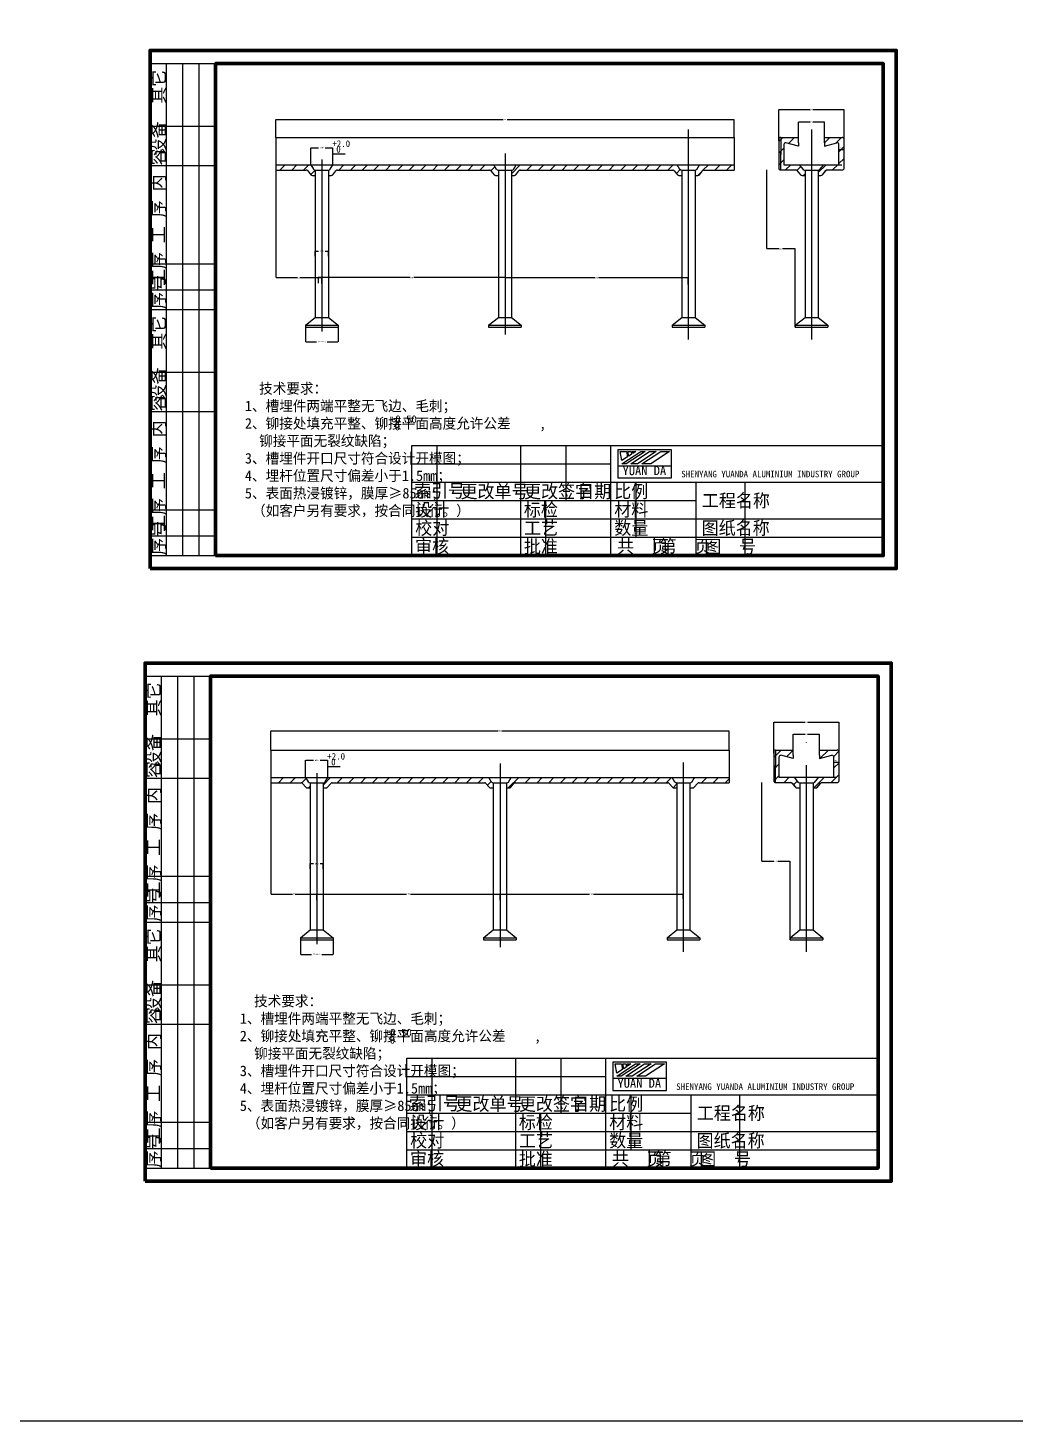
# Model space of a CAD drawing. Header units: metres. Extents: x -14279 to -11218, y -2048 to -323.
# Drawn here: x -13524 to -12770, y -2048 to -983 of the extents above; entities that cross this region are included whole.
import ezdxf

# ---------------------------------------------------------------- set-up
doc = ezdxf.new("R2010")
doc.units = ezdxf.units.M
doc.dimstyles.get("Standard").update_dxf_attribs({"dimtxt": 2.5, "dimasz": 2.5, "dimexe": 1.25, "dimexo": 0.625, "dimtad": 1, "dimcen": 2.5, "dimazin": 3, "dimtfac": 1, "dimtmove": 0, "dimatfit": 3})

# ---------------------------------------------------------------- blocks, each defined once
blk = doc.blocks.new('A4H0GN')
at = {"color": 6, "linetype": 'Continuous'}
for p, q in [((0, 193), (25, 193)), ((0, 193), (0, 99)), ((6.25, 99), (6.25, 193)), ((12.5, 99), (12.5, 193)), ((18.75, 99), (18.75, 193)), ((25, 99), (25, 193)), ((0, 169), (25, 169)), ((0, 154), (25, 154)), ((0, 116.5), (25, 116.5)), ((0, 106.5), (25, 106.5)), ((0, 99), (25, 99)), ((0, 99), (0, 5)), ((6.25, 5), (6.25, 99)), ((12.5, 5), (12.5, 99)), ((18.75, 5), (18.75, 99)), ((25, 5), (25, 99)), ((0, 75), (25, 75)), ((0, 60), (25, 60)), ((109.5, 47), (109.5, 5)), ((141.5, 47), (141.5, 5)), ((158.75, 47), (158.75, 26)), ((176, 5), (176, 47)), ((100, 40), (176, 40)), ((178.68, 39.31), (199.1, 39.31)), ((100, 33), (280, 33)), ((185.5, 33), (185.5, 12)), ((208.46, 33), (208.46, 5)), ((227.1, 33), (227.1, 5)), ((0, 22.5), (25, 22.5)), ((100, 26), (208.46, 26)), ((151, 26), (151, 5)), ((100, 19), (280, 19)), ((0, 12.5), (25, 12.5)), ((100, 12), (280, 12)), ((192.53, 12), (192.53, 5)), ((0, 5), (25, 5))]:
    blk.add_line(p, q, dxfattribs=at)
at = {"color": 6, "linetype": 'Continuous', "lineweight": 100}
blk.add_lwpolyline([(0, 0), (285, 0), (285, 198), (0, 198)], close=True, dxfattribs=at)
at = {"color": 3, "linetype": 'Continuous', "lineweight": 100}
blk.add_lwpolyline([(25, 5), (280, 5), (280, 193), (25, 193)], close=True, dxfattribs=at)
at = {"color": 3, "linetype": 'Continuous'}
blk.add_lwpolyline([(280, 5), (100, 5), (100, 47), (280, 47)], close=True, dxfattribs=at)
at = {"color": 6, "linetype": 'Continuous'}
for points in [[(199.1, 45.44), (178.68, 45.44), (178.68, 34.65), (199.1, 34.65)], [(181.99, 44.78), (182.36, 42.68), (180.2, 41.27), (179.57, 44.78)], [(187.37, 44.78), (189.07, 44.78), (181.87, 40.08), (180.17, 40.08)], [(182.81, 42.97), (182.47, 44.78), (183.68, 44.78), (183.88, 43.67)], [(190.77, 44.78), (193.31, 44.78), (186.11, 40.08), (183.57, 40.08)], [(185.57, 44.78), (184.31, 43.96), (184.16, 44.78)], [(195.01, 44.78), (198.4, 44.78), (191.2, 40.08), (187.81, 40.08)]]:
    blk.add_lwpolyline(points, close=True, dxfattribs=at)
at = {"color": 7, "linetype": 'Continuous'}
for s, p in [('其它', (5.62, 177.64)), ('设备', (5.62, 157.9)), ('工 序 内 容', (5.62, 124.34)), ('工序', (5.64, 108.01)), ('序号', (5.64, 99.24)), ('其它', (5.62, 83.64)), ('设备', (5.62, 63.9)), ('工 序 内 容', (5.62, 30.34)), ('工序', (5.64, 14.01)), ('序号', (5.64, 5.24))]:
    blk.add_text(s, height=5, rotation=90, dxfattribs=at).set_placement(p)
at = {"color": 3, "linetype": 'Continuous'}
blk.add_text('YUAN DA', height=3.5, dxfattribs=at).set_placement((180.44, 35.71))
at = {"color": 6, "linetype": 'Continuous'}
for s, height, p in [('SHENYANG YUANDA ALUMINIUM INDUSTRY GROUP', 2.5, (202.87, 34.88)), ('索引号', 5, (100.8, 27.21)), ('更改单号', 5, (118.54, 27)), ('更改签字', 5, (142.8, 26.98)), ('日期', 5, (163.12, 27)), ('比例', 5, (177.25, 27)), ('工程名称', 5, (210.73, 23.5)), ('设计', 5, (101.28, 19.98)), ('标检', 5, (142.75, 20)), ('材料', 5, (177.26, 19.98)), ('校对', 5, (101.25, 12.98)), ('工艺', 5, (142.81, 12.98)), ('数量', 5, (177.28, 13)), ('图纸名称', 5, (210.64, 13)), ('审核', 5, (101.18, 5.98)), ('批准', 5, (142.75, 5.96)), ('共  页', 5, (178.34, 6.02)), ('第  页', 5, (194.56, 6)), ('图  号', 5, (211.65, 5.94))]:
    blk.add_text(s, height=height, dxfattribs=at).set_placement(p)
blk = doc.blocks.new('_CLOSEDFILLED')
at = {"color": 0, "linetype": 'BYBLOCK'}
blk.add_solid([(-1, 0.2), (0, 0), (-1, -0.2)], dxfattribs=at)
blk = doc.blocks.new('*D39')
for p, q in [((-12949.23, -1066.71), (-12949.23, -1079.14)), ((-12949.48, -1079.14), (-12949.73, -1079.14)), ((-12949.23, -1091.57), (-12949.23, -1079.14)), ((-12949.23, -1079.14), (-12949.23, -1079.14)), ((-12948.98, -1079.14), (-12948.73, -1079.14))]:
    blk.add_line(p, q)
at = {"layer": 'Defpoints'}
for p in [(-12949.23, -1066.71), (-12949.23, -1079.14), (-12949.23, -1091.57)]:
    blk.add_point(p, dxfattribs=at)
at = {"xscale": 0.25, "yscale": 0.25}
blk.add_blockref('_CLOSEDFILLED', (-12949.23, -1079.14), dxfattribs=at)
at = {"xscale": 0.25, "yscale": 0.25, "rotation": 180}
blk.add_blockref('_CLOSEDFILLED', (-12949.23, -1079.14), dxfattribs=at)
at = {"insert": (-12949.23, -1078.015), "char_height": 1, "attachment_point": 5}
blk.add_mtext('25', dxfattribs=at)
blk = doc.blocks.new('*D40')
for p, q in [((-12953.1, -1534.86), (-12953.1, -1547.28)), ((-12953.35, -1547.28), (-12953.6, -1547.28)), ((-12953.1, -1559.71), (-12953.1, -1547.28)), ((-12953.1, -1547.28), (-12953.1, -1547.28)), ((-12952.85, -1547.28), (-12952.6, -1547.28))]:
    blk.add_line(p, q)
at = {"layer": 'Defpoints'}
for p in [(-12953.1, -1534.86), (-12953.1, -1547.28), (-12953.1, -1559.71)]:
    blk.add_point(p, dxfattribs=at)
at = {"xscale": 0.25, "yscale": 0.25}
blk.add_blockref('_CLOSEDFILLED', (-12953.1, -1547.28), dxfattribs=at)
at = {"xscale": 0.25, "yscale": 0.25, "rotation": 180}
blk.add_blockref('_CLOSEDFILLED', (-12953.1, -1547.28), dxfattribs=at)
at = {"insert": (-12953.1, -1546.155), "char_height": 1, "attachment_point": 5}
blk.add_mtext('25', dxfattribs=at)
blk = doc.blocks.new('*D41')
for p, q in [((-13334.81, -1066.71), (-13334.81, -1052.99)), ((-13334.56, -1052.99), (-13161.31, -1052.99)), ((-13158.31, -1052.99), (-12985.06, -1052.99)), ((-12984.81, -1066.71), (-12984.81, -1052.99))]:
    blk.add_line(p, q)
at = {"layer": 'Defpoints'}
for p in [(-13334.81, -1052.99), (-13334.81, -1066.71), (-12984.81, -1066.71)]:
    blk.add_point(p, dxfattribs=at)
at = {"xscale": 0.25, "yscale": 0.25, "rotation": 180}
blk.add_blockref('_CLOSEDFILLED', (-13334.81, -1052.99), dxfattribs=at)
at = {"xscale": 0.25, "yscale": 0.25}
blk.add_blockref('_CLOSEDFILLED', (-12984.81, -1052.99), dxfattribs=at)
at = {"insert": (-13159.81, -1052.99), "char_height": 1, "attachment_point": 5}
blk.add_mtext('350', dxfattribs=at)
blk = doc.blocks.new('*D42')
for p, q in [((-13338.68, -1534.86), (-13338.68, -1520.09)), ((-13338.43, -1520.09), (-13165.18, -1520.09)), ((-13162.18, -1520.09), (-12988.93, -1520.09)), ((-12988.68, -1534.86), (-12988.68, -1520.09))]:
    blk.add_line(p, q)
at = {"layer": 'Defpoints'}
for p in [(-13338.68, -1520.09), (-13338.68, -1534.86), (-12988.68, -1534.86)]:
    blk.add_point(p, dxfattribs=at)
at = {"xscale": 0.25, "yscale": 0.25, "rotation": 180}
blk.add_blockref('_CLOSEDFILLED', (-13338.68, -1520.09), dxfattribs=at)
at = {"xscale": 0.25, "yscale": 0.25}
blk.add_blockref('_CLOSEDFILLED', (-12988.68, -1520.09), dxfattribs=at)
at = {"insert": (-13163.68, -1520.09), "char_height": 1, "attachment_point": 5}
blk.add_mtext('400', dxfattribs=at)
blk = doc.blocks.new('*D45')
for p, q in [((-13334.81, -1091.71), (-13334.81, -1173.8)), ((-13334.56, -1173.8), (-13318.31, -1173.8)), ((-13316.31, -1173.8), (-13300.06, -1173.8)), ((-13299.81, -1178.43), (-13299.81, -1173.8))]:
    blk.add_line(p, q)
at = {"layer": 'Defpoints'}
for p in [(-13334.81, -1091.71), (-13334.81, -1173.8), (-13299.81, -1178.43)]:
    blk.add_point(p, dxfattribs=at)
at = {"xscale": 0.25, "yscale": 0.25, "rotation": 180}
blk.add_blockref('_CLOSEDFILLED', (-13334.81, -1173.8), dxfattribs=at)
at = {"xscale": 0.25, "yscale": 0.25}
blk.add_blockref('_CLOSEDFILLED', (-13299.81, -1173.8), dxfattribs=at)
at = {"insert": (-13317.31, -1173.8), "char_height": 1, "attachment_point": 5}
blk.add_mtext('35', dxfattribs=at)
blk = doc.blocks.new('*D46')
for p, q in [((-13338.68, -1559.86), (-13338.68, -1644.9)), ((-13338.43, -1644.9), (-13322.18, -1644.9)), ((-13320.18, -1644.9), (-13303.93, -1644.9)), ((-13303.68, -1649.53), (-13303.68, -1644.9))]:
    blk.add_line(p, q)
at = {"layer": 'Defpoints'}
for p in [(-13338.68, -1559.86), (-13338.68, -1644.9), (-13303.68, -1649.53)]:
    blk.add_point(p, dxfattribs=at)
at = {"xscale": 0.25, "yscale": 0.25, "rotation": 180}
blk.add_blockref('_CLOSEDFILLED', (-13338.68, -1644.9), dxfattribs=at)
at = {"xscale": 0.25, "yscale": 0.25}
blk.add_blockref('_CLOSEDFILLED', (-13303.68, -1644.9), dxfattribs=at)
at = {"insert": (-13321.18, -1644.9), "char_height": 1, "attachment_point": 5}
blk.add_mtext('35', dxfattribs=at)
blk = doc.blocks.new('*D48')
for p, q in [((-13232.405, -1173.8), (-13302.56, -1173.8)), ((-13302.31, -1178.01), (-13302.31, -1173.8)), ((-13159.25, -1173.8), (-13229.405, -1173.8)), ((-13159.5, -1179.08), (-13159.5, -1173.8))]:
    blk.add_line(p, q)
at = {"layer": 'Defpoints'}
for p in [(-13302.31, -1178.01), (-13159.5, -1173.8), (-13159.5, -1179.08)]:
    blk.add_point(p, dxfattribs=at)
at = {"xscale": 0.25, "yscale": 0.25}
blk.add_blockref('_CLOSEDFILLED', (-13302.31, -1173.8), dxfattribs=at)
at = {"xscale": 0.25, "yscale": 0.25, "rotation": 180}
blk.add_blockref('_CLOSEDFILLED', (-13159.5, -1173.8), dxfattribs=at)
at = {"insert": (-13230.905, -1173.8), "char_height": 1, "attachment_point": 5}
blk.add_mtext('140', dxfattribs=at)
blk = doc.blocks.new('*D49')
for p, q in [((-13159.5, -1178.46), (-13159.5, -1173.83)), ((-13159.25, -1173.83), (-13091.155, -1173.83)), ((-13088.155, -1173.83), (-13020.06, -1173.83)), ((-13019.81, -1179.08), (-13019.81, -1173.83))]:
    blk.add_line(p, q)
at = {"layer": 'Defpoints'}
for p in [(-13159.5, -1173.83), (-13159.5, -1178.46), (-13019.81, -1179.08)]:
    blk.add_point(p, dxfattribs=at)
at = {"xscale": 0.25, "yscale": 0.25, "rotation": 180}
blk.add_blockref('_CLOSEDFILLED', (-13159.5, -1173.83), dxfattribs=at)
at = {"xscale": 0.25, "yscale": 0.25}
blk.add_blockref('_CLOSEDFILLED', (-13019.81, -1173.83), dxfattribs=at)
at = {"insert": (-13089.655, -1173.83), "char_height": 1, "attachment_point": 5}
blk.add_mtext('140', dxfattribs=at)
blk = doc.blocks.new('*D50')
for p, q in [((-13303.68, -1649.53), (-13303.68, -1644.9)), ((-13303.43, -1644.9), (-13235.18, -1644.9)), ((-13232.18, -1644.9), (-13163.93, -1644.9)), ((-13163.68, -1648.65), (-13163.68, -1644.9))]:
    blk.add_line(p, q)
at = {"layer": 'Defpoints'}
for p in [(-13303.68, -1644.9), (-13303.68, -1649.53), (-13163.68, -1648.65)]:
    blk.add_point(p, dxfattribs=at)
at = {"xscale": 0.25, "yscale": 0.25, "rotation": 180}
blk.add_blockref('_CLOSEDFILLED', (-13303.68, -1644.9), dxfattribs=at)
at = {"xscale": 0.25, "yscale": 0.25}
blk.add_blockref('_CLOSEDFILLED', (-13163.68, -1644.9), dxfattribs=at)
at = {"insert": (-13233.68, -1644.9), "char_height": 1, "attachment_point": 5}
blk.add_mtext('165', dxfattribs=at)
blk = doc.blocks.new('*D51')
for p, q in [((-13163.68, -1649.53), (-13163.68, -1644.9)), ((-13163.43, -1644.9), (-13095.18, -1644.9)), ((-13092.18, -1644.9), (-13023.93, -1644.9)), ((-13023.68, -1648.65), (-13023.68, -1644.9))]:
    blk.add_line(p, q)
at = {"layer": 'Defpoints'}
for p in [(-13163.68, -1644.9), (-13163.68, -1649.53), (-13023.68, -1648.65)]:
    blk.add_point(p, dxfattribs=at)
at = {"xscale": 0.25, "yscale": 0.25, "rotation": 180}
blk.add_blockref('_CLOSEDFILLED', (-13163.68, -1644.9), dxfattribs=at)
at = {"xscale": 0.25, "yscale": 0.25}
blk.add_blockref('_CLOSEDFILLED', (-13023.68, -1644.9), dxfattribs=at)
at = {"insert": (-13093.68, -1644.9), "char_height": 1, "attachment_point": 5}
blk.add_mtext('165', dxfattribs=at)
blk = doc.blocks.new('*D57')
for p, q in [((-12960.11, -1091.57), (-12960.11, -1151.64)), ((-12959.86, -1151.64), (-12950.63, -1151.64)), ((-12947.63, -1151.64), (-12938.4, -1151.64)), ((-12938.15, -1211.71), (-12938.15, -1151.64))]:
    blk.add_line(p, q)
at = {"layer": 'Defpoints'}
for p in [(-12960.11, -1091.57), (-12960.11, -1151.64), (-12938.15, -1211.71)]:
    blk.add_point(p, dxfattribs=at)
at = {"xscale": 0.25, "yscale": 0.25, "rotation": 180}
blk.add_blockref('_CLOSEDFILLED', (-12960.11, -1151.64), dxfattribs=at)
at = {"xscale": 0.25, "yscale": 0.25}
blk.add_blockref('_CLOSEDFILLED', (-12938.15, -1151.64), dxfattribs=at)
at = {"insert": (-12949.13, -1151.64), "char_height": 1, "attachment_point": 5}
blk.add_mtext('120', dxfattribs=at)
blk = doc.blocks.new('*D58')
for p, q in [((-13312.31, -1211.71), (-13312.31, -1222.86)), ((-13287.31, -1211.71), (-13287.31, -1222.86)), ((-13312.06, -1222.86), (-13303.81, -1222.86)), ((-13295.81, -1222.86), (-13287.56, -1222.86))]:
    blk.add_line(p, q)
at = {"layer": 'Defpoints'}
for p in [(-13312.31, -1211.71), (-13287.31, -1211.71), (-13312.31, -1222.86)]:
    blk.add_point(p, dxfattribs=at)
at = {"xscale": 0.25, "yscale": 0.25, "rotation": 180}
blk.add_blockref('_CLOSEDFILLED', (-13312.31, -1222.86), dxfattribs=at)
at = {"xscale": 0.25, "yscale": 0.25}
blk.add_blockref('_CLOSEDFILLED', (-13287.31, -1222.86), dxfattribs=at)
at = {"insert": (-13299.81, -1222.86), "char_height": 1, "attachment_point": 5}
blk.add_mtext('25%%P0.5', dxfattribs=at)
blk = doc.blocks.new('*D59')
for p, q in [((-12904.73, -1080.67), (-12904.73, -1076.04)), ((-12904.48, -1076.04), (-12900.98, -1076.04)), ((-12900.73, -1080.67), (-12900.73, -1076.04))]:
    blk.add_line(p, q)
at = {"layer": 'Defpoints'}
for p in [(-12904.73, -1076.04), (-12904.73, -1080.67), (-12900.73, -1080.67)]:
    blk.add_point(p, dxfattribs=at)
at = {"xscale": 0.25, "yscale": 0.25, "rotation": 180}
blk.add_blockref('_CLOSEDFILLED', (-12904.73, -1076.04), dxfattribs=at)
at = {"xscale": 0.25, "yscale": 0.25}
blk.add_blockref('_CLOSEDFILLED', (-12900.73, -1076.04), dxfattribs=at)
at = {"insert": (-12902.73, -1074.915), "char_height": 1, "attachment_point": 5}
blk.add_mtext('4%%P0.5', dxfattribs=at)
blk = doc.blocks.new('*D60')
for p, q in [((-12935.73, -1066.71), (-12935.73, -1054.73)), ((-12935.48, -1054.73), (-12926.73, -1054.73)), ((-12924.73, -1054.73), (-12915.98, -1054.73)), ((-12915.73, -1066.71), (-12915.73, -1054.73))]:
    blk.add_line(p, q)
at = {"layer": 'Defpoints'}
for p in [(-12935.73, -1054.73), (-12935.73, -1066.71), (-12915.73, -1066.71)]:
    blk.add_point(p, dxfattribs=at)
at = {"xscale": 0.25, "yscale": 0.25, "rotation": 180}
blk.add_blockref('_CLOSEDFILLED', (-12935.73, -1054.73), dxfattribs=at)
at = {"xscale": 0.25, "yscale": 0.25}
blk.add_blockref('_CLOSEDFILLED', (-12915.73, -1054.73), dxfattribs=at)
at = {"insert": (-12925.73, -1054.73), "char_height": 1, "attachment_point": 5}
blk.add_mtext('20', dxfattribs=at)
blk = doc.blocks.new('*D61')
for p, q in [((-12950.73, -1069.21), (-12950.73, -1045.42)), ((-12950.48, -1045.42), (-12926.73, -1045.42)), ((-12924.73, -1045.42), (-12900.98, -1045.42)), ((-12900.73, -1069.21), (-12900.73, -1045.42))]:
    blk.add_line(p, q)
at = {"layer": 'Defpoints'}
for p in [(-12950.73, -1045.42), (-12950.73, -1069.21), (-12900.73, -1069.21)]:
    blk.add_point(p, dxfattribs=at)
at = {"xscale": 0.25, "yscale": 0.25, "rotation": 180}
blk.add_blockref('_CLOSEDFILLED', (-12950.73, -1045.42), dxfattribs=at)
at = {"xscale": 0.25, "yscale": 0.25}
blk.add_blockref('_CLOSEDFILLED', (-12900.73, -1045.42), dxfattribs=at)
at = {"insert": (-12925.73, -1045.42), "char_height": 1, "attachment_point": 5}
blk.add_mtext('50', dxfattribs=at)
blk = doc.blocks.new('*D62')
for p, q in [((-12963.98, -1559.71), (-12963.98, -1619.78)), ((-12963.73, -1619.78), (-12954.5, -1619.78)), ((-12951.5, -1619.78), (-12942.27, -1619.78)), ((-12942.02, -1679.86), (-12942.02, -1619.78))]:
    blk.add_line(p, q)
at = {"layer": 'Defpoints'}
for p in [(-12963.98, -1559.71), (-12963.98, -1619.78), (-12942.02, -1679.86)]:
    blk.add_point(p, dxfattribs=at)
at = {"xscale": 0.25, "yscale": 0.25, "rotation": 180}
blk.add_blockref('_CLOSEDFILLED', (-12963.98, -1619.78), dxfattribs=at)
at = {"xscale": 0.25, "yscale": 0.25}
blk.add_blockref('_CLOSEDFILLED', (-12942.02, -1619.78), dxfattribs=at)
at = {"insert": (-12953, -1619.78), "char_height": 1, "attachment_point": 5}
blk.add_mtext('120', dxfattribs=at)
blk = doc.blocks.new('*D63')
for p, q in [((-13316.18, -1679.86), (-13316.18, -1691.01)), ((-13291.18, -1679.86), (-13291.18, -1691.01)), ((-13315.93, -1691.01), (-13307.68, -1691.01)), ((-13299.68, -1691.01), (-13291.43, -1691.01))]:
    blk.add_line(p, q)
at = {"layer": 'Defpoints'}
for p in [(-13316.18, -1679.86), (-13291.18, -1679.86), (-13316.18, -1691.01)]:
    blk.add_point(p, dxfattribs=at)
at = {"xscale": 0.25, "yscale": 0.25, "rotation": 180}
blk.add_blockref('_CLOSEDFILLED', (-13316.18, -1691.01), dxfattribs=at)
at = {"xscale": 0.25, "yscale": 0.25}
blk.add_blockref('_CLOSEDFILLED', (-13291.18, -1691.01), dxfattribs=at)
at = {"insert": (-13303.68, -1691.01), "char_height": 1, "attachment_point": 5}
blk.add_mtext('25%%P0.5', dxfattribs=at)
blk = doc.blocks.new('*D64')
for p, q in [((-12908.6, -1548.81), (-12908.6, -1544.19)), ((-12908.35, -1544.19), (-12904.85, -1544.19)), ((-12904.6, -1548.81), (-12904.6, -1544.19))]:
    blk.add_line(p, q)
at = {"layer": 'Defpoints'}
for p in [(-12908.6, -1544.19), (-12908.6, -1548.81), (-12904.6, -1548.81)]:
    blk.add_point(p, dxfattribs=at)
at = {"xscale": 0.25, "yscale": 0.25, "rotation": 180}
blk.add_blockref('_CLOSEDFILLED', (-12908.6, -1544.19), dxfattribs=at)
at = {"xscale": 0.25, "yscale": 0.25}
blk.add_blockref('_CLOSEDFILLED', (-12904.6, -1544.19), dxfattribs=at)
at = {"insert": (-12906.6, -1543.065), "char_height": 1, "attachment_point": 5}
blk.add_mtext('4%%P0.5', dxfattribs=at)
blk = doc.blocks.new('*D65')
for p, q in [((-12939.6, -1534.86), (-12939.6, -1522.87)), ((-12939.35, -1522.87), (-12930.6, -1522.87)), ((-12928.6, -1522.87), (-12919.85, -1522.87)), ((-12919.6, -1534.86), (-12919.6, -1522.87))]:
    blk.add_line(p, q)
at = {"layer": 'Defpoints'}
for p in [(-12939.6, -1522.87), (-12939.6, -1534.86), (-12919.6, -1534.86)]:
    blk.add_point(p, dxfattribs=at)
at = {"xscale": 0.25, "yscale": 0.25, "rotation": 180}
blk.add_blockref('_CLOSEDFILLED', (-12939.6, -1522.87), dxfattribs=at)
at = {"xscale": 0.25, "yscale": 0.25}
blk.add_blockref('_CLOSEDFILLED', (-12919.6, -1522.87), dxfattribs=at)
at = {"insert": (-12929.6, -1522.87), "char_height": 1, "attachment_point": 5}
blk.add_mtext('20', dxfattribs=at)
blk = doc.blocks.new('*D66')
for p, q in [((-12954.6, -1537.35), (-12954.6, -1513.57)), ((-12954.35, -1513.57), (-12930.6, -1513.57)), ((-12928.6, -1513.57), (-12904.85, -1513.57)), ((-12904.6, -1537.35), (-12904.6, -1513.57))]:
    blk.add_line(p, q)
at = {"layer": 'Defpoints'}
for p in [(-12954.6, -1513.57), (-12954.6, -1537.35), (-12904.6, -1537.35)]:
    blk.add_point(p, dxfattribs=at)
at = {"xscale": 0.25, "yscale": 0.25, "rotation": 180}
blk.add_blockref('_CLOSEDFILLED', (-12954.6, -1513.57), dxfattribs=at)
at = {"xscale": 0.25, "yscale": 0.25}
blk.add_blockref('_CLOSEDFILLED', (-12904.6, -1513.57), dxfattribs=at)
at = {"insert": (-12929.6, -1513.57), "char_height": 1, "attachment_point": 5}
blk.add_mtext('50', dxfattribs=at)
blk = doc.blocks.new('*D69')
for p, q in [((-13304.81, -1157.56), (-13304.81, -1153.5)), ((-13304.56, -1153.5), (-13302.31, -1153.5)), ((-13297.31, -1153.5), (-13295.06, -1153.5)), ((-13294.81, -1157.56), (-13294.81, -1153.5))]:
    blk.add_line(p, q)
at = {"layer": 'Defpoints'}
for p in [(-13304.81, -1153.5), (-13304.81, -1157.56), (-13294.81, -1157.56)]:
    blk.add_point(p, dxfattribs=at)
at = {"xscale": 0.25, "yscale": 0.25, "rotation": 180}
blk.add_blockref('_CLOSEDFILLED', (-13304.81, -1153.5), dxfattribs=at)
at = {"xscale": 0.25, "yscale": 0.25}
blk.add_blockref('_CLOSEDFILLED', (-13294.81, -1153.5), dxfattribs=at)
at = {"insert": (-13299.81, -1153.5), "char_height": 1, "attachment_point": 5}
blk.add_mtext('%%c12', dxfattribs=at)
blk = doc.blocks.new('*D70')
for p, q in [((-13308.31, -1087.71), (-13308.31, -1074.58)), ((-13308.06, -1074.58), (-13302.31, -1074.58)), ((-13297.31, -1074.58), (-13291.56, -1074.58)), ((-13291.31, -1087.71), (-13291.31, -1074.58))]:
    blk.add_line(p, q)
at = {"layer": 'Defpoints'}
for p in [(-13308.31, -1074.58), (-13308.31, -1087.71), (-13291.31, -1087.71)]:
    blk.add_point(p, dxfattribs=at)
at = {"xscale": 0.25, "yscale": 0.25, "rotation": 180}
blk.add_blockref('_CLOSEDFILLED', (-13308.31, -1074.58), dxfattribs=at)
at = {"xscale": 0.25, "yscale": 0.25}
blk.add_blockref('_CLOSEDFILLED', (-13291.31, -1074.58), dxfattribs=at)
at = {"insert": (-13299.81, -1074.58), "char_height": 1, "attachment_point": 5}
blk.add_mtext('%%c18', dxfattribs=at)
blk = doc.blocks.new('*D71')
for p, q in [((-13308.68, -1625.71), (-13308.68, -1621.65)), ((-13308.43, -1621.65), (-13306.18, -1621.65)), ((-13301.18, -1621.65), (-13298.93, -1621.65)), ((-13298.68, -1625.71), (-13298.68, -1621.65))]:
    blk.add_line(p, q)
at = {"layer": 'Defpoints'}
for p in [(-13308.68, -1621.65), (-13308.68, -1625.71), (-13298.68, -1625.71)]:
    blk.add_point(p, dxfattribs=at)
at = {"xscale": 0.25, "yscale": 0.25, "rotation": 180}
blk.add_blockref('_CLOSEDFILLED', (-13308.68, -1621.65), dxfattribs=at)
at = {"xscale": 0.25, "yscale": 0.25}
blk.add_blockref('_CLOSEDFILLED', (-13298.68, -1621.65), dxfattribs=at)
at = {"insert": (-13303.68, -1621.65), "char_height": 1, "attachment_point": 5}
blk.add_mtext('%%c12', dxfattribs=at)
blk = doc.blocks.new('*D72')
for p, q in [((-13312.18, -1555.86), (-13312.18, -1542.72)), ((-13311.93, -1542.72), (-13306.18, -1542.72)), ((-13301.18, -1542.72), (-13295.43, -1542.72)), ((-13295.18, -1555.86), (-13295.18, -1542.72))]:
    blk.add_line(p, q)
at = {"layer": 'Defpoints'}
for p in [(-13312.18, -1542.72), (-13312.18, -1555.86), (-13295.18, -1555.86)]:
    blk.add_point(p, dxfattribs=at)
at = {"xscale": 0.25, "yscale": 0.25, "rotation": 180}
blk.add_blockref('_CLOSEDFILLED', (-13312.18, -1542.72), dxfattribs=at)
at = {"xscale": 0.25, "yscale": 0.25}
blk.add_blockref('_CLOSEDFILLED', (-13295.18, -1542.72), dxfattribs=at)
at = {"insert": (-13303.68, -1542.72), "char_height": 1, "attachment_point": 5}
blk.add_mtext('%%c18', dxfattribs=at)

msp = doc.modelspace()

# ---------------------------------------------------------------- hatches: boundary and pattern name
h = msp.add_hatch()
h.set_pattern_fill('ANSI31', scale=2)
h.paths.add_polyline_path([(-12946.73, -1087.57), (-12946.73, -1072.21, -0.41), (-12945.23, -1070.71), (-12935.73, -1073.31), (-12935.73, -1070.71), (-12935.73, -1066.71), (-12949.23, -1066.71, 0.41), (-12950.73, -1068.21), (-12950.73, -1090.07, 0.41), (-12949.23, -1091.57), (-12937.76, -1091.57, -0.22), (-12936.61, -1092.11), (-12934.05, -1095.17, 0.22), (-12932.9, -1095.71), (-12930.83, -1095.71), (-12930.83, -1091.71), (-12931.03, -1091.71, -0.22), (-12932.18, -1091.17), (-12934.23, -1088.71), (-12934.23, -1087.57)])
h.paths.add_polyline_path([(-12902.23, -1091.57, 0.41), (-12900.73, -1090.07), (-12900.73, -1068.21, 0.41), (-12902.23, -1066.71), (-12915.73, -1066.71), (-12915.73, -1070.71), (-12915.73, -1073.31), (-12906.23, -1070.71, -0.41), (-12904.73, -1072.21), (-12904.73, -1087.57), (-12917.23, -1087.57), (-12917.23, -1088.71), (-12919.28, -1091.17, -0.22), (-12920.43, -1091.71), (-12920.63, -1091.71), (-12920.63, -1095.71), (-12919.73, -1095.71), (-12918.56, -1095.71, 0.22), (-12917.41, -1095.17), (-12914.86, -1092.11, -0.22), (-12913.7, -1091.57)])
h = msp.add_hatch()
h.set_pattern_fill('ANSI31', scale=2)
h.paths.add_polyline_path([(-13334.81, -1087.71), (-13334.81, -1091.71), (-13311.72, -1091.71, -0.22), (-13310.56, -1092.25), (-13308.13, -1095.17, 0.22), (-13306.98, -1095.71), (-13304.91, -1095.71), (-13304.91, -1091.71), (-13305.1, -1091.71, -0.22), (-13306.26, -1091.17), (-13308.31, -1088.71), (-13308.31, -1087.71)])
h = msp.add_hatch()
h.set_pattern_fill('ANSI31', scale=2)
h.paths.add_polyline_path([(-13291.31, -1087.71), (-13291.31, -1088.71), (-13293.36, -1091.17, -0.22), (-13294.51, -1091.71), (-13294.71, -1091.71), (-13294.71, -1095.71), (-13293.81, -1095.71), (-13292.64, -1095.71, 0.22), (-13291.48, -1095.17), (-13289.05, -1092.25, -0.22), (-13287.9, -1091.71), (-13171.72, -1091.71, -0.22), (-13170.56, -1092.25), (-13168.13, -1095.17, 0.22), (-13166.98, -1095.71), (-13164.91, -1095.71), (-13164.91, -1091.71), (-13165.1, -1091.71, -0.22), (-13166.26, -1091.17), (-13168.31, -1088.71), (-13168.31, -1087.71)])
h.paths.add_polyline_path([(-13151.31, -1087.71), (-13151.31, -1088.71), (-13153.36, -1091.17, -0.22), (-13154.51, -1091.71), (-13154.71, -1091.71), (-13154.71, -1095.71), (-13153.81, -1095.71), (-13152.64, -1095.71, 0.22), (-13151.48, -1095.17), (-13149.05, -1092.25, -0.22), (-13147.9, -1091.71), (-13031.72, -1091.71, -0.22), (-13030.56, -1092.25), (-13028.13, -1095.17, 0.22), (-13026.98, -1095.71), (-13024.91, -1095.71), (-13024.91, -1091.71), (-13025.1, -1091.71, -0.22), (-13026.26, -1091.17), (-13028.31, -1088.71), (-13028.31, -1087.71)])
h.paths.add_polyline_path([(-13011.31, -1087.71), (-13011.31, -1088.71), (-13013.36, -1091.17, -0.22), (-13014.51, -1091.71), (-13014.71, -1091.71), (-13014.71, -1095.71), (-13013.81, -1095.71), (-13012.64, -1095.71, 0.22), (-13011.48, -1095.17), (-13009.05, -1092.25, -0.22), (-13007.9, -1091.71), (-12984.81, -1091.71), (-12984.81, -1087.71)])
h = msp.add_hatch()
h.set_pattern_fill('ANSI31', scale=2)
h.paths.add_polyline_path([(-12950.6, -1555.71), (-12950.6, -1540.36, -0.41), (-12949.1, -1538.86), (-12939.6, -1541.45), (-12939.6, -1538.86), (-12939.6, -1534.86), (-12953.1, -1534.86, 0.41), (-12954.6, -1536.36), (-12954.6, -1558.21, 0.41), (-12953.1, -1559.71), (-12941.63, -1559.71, -0.22), (-12940.48, -1560.25), (-12937.93, -1563.32, 0.22), (-12936.78, -1563.86), (-12934.7, -1563.86), (-12934.7, -1559.86), (-12934.9, -1559.86, -0.22), (-12936.05, -1559.32), (-12938.1, -1556.86), (-12938.1, -1555.71)])
h.paths.add_polyline_path([(-12906.1, -1559.71, 0.41), (-12904.6, -1558.21), (-12904.6, -1536.36, 0.41), (-12906.1, -1534.86), (-12919.6, -1534.86), (-12919.6, -1538.86), (-12919.6, -1541.45), (-12910.1, -1538.86, -0.41), (-12908.6, -1540.36), (-12908.6, -1555.71), (-12921.1, -1555.71), (-12921.1, -1556.86), (-12923.16, -1559.32, -0.22), (-12924.31, -1559.86), (-12924.5, -1559.86), (-12924.5, -1563.86), (-12923.6, -1563.86), (-12922.43, -1563.86, 0.22), (-12921.28, -1563.32), (-12918.73, -1560.25, -0.22), (-12917.58, -1559.71)])
h = msp.add_hatch()
h.set_pattern_fill('ANSI31', scale=2)
h.paths.add_polyline_path([(-13338.68, -1555.86), (-13338.68, -1559.86), (-13315.59, -1559.86, -0.22), (-13314.44, -1560.4), (-13312, -1563.32, 0.22), (-13310.85, -1563.86), (-13308.78, -1563.86), (-13308.78, -1559.86), (-13308.98, -1559.86, -0.22), (-13310.13, -1559.32), (-13312.18, -1556.86), (-13312.18, -1555.86)])
h = msp.add_hatch()
h.set_pattern_fill('ANSI31', scale=2)
h.paths.add_polyline_path([(-13295.18, -1555.86), (-13295.18, -1556.86), (-13297.23, -1559.32, -0.22), (-13298.38, -1559.86), (-13298.58, -1559.86), (-13298.58, -1563.86), (-13297.68, -1563.86), (-13296.51, -1563.86, 0.22), (-13295.36, -1563.32), (-13292.92, -1560.4, -0.22), (-13291.77, -1559.86), (-13175.59, -1559.86, -0.22), (-13174.44, -1560.4), (-13172, -1563.32, 0.22), (-13170.85, -1563.86), (-13168.78, -1563.86), (-13168.78, -1559.86), (-13168.98, -1559.86, -0.22), (-13170.13, -1559.32), (-13172.18, -1556.86), (-13172.18, -1555.86)])
h.paths.add_polyline_path([(-13155.18, -1555.86), (-13155.18, -1556.86), (-13157.23, -1559.32, -0.22), (-13158.38, -1559.86), (-13158.58, -1559.86), (-13158.58, -1563.86), (-13157.68, -1563.86), (-13156.51, -1563.86, 0.22), (-13155.36, -1563.32), (-13152.92, -1560.4, -0.22), (-13151.77, -1559.86), (-13035.59, -1559.86, -0.22), (-13034.44, -1560.4), (-13032, -1563.32, 0.22), (-13030.85, -1563.86), (-13028.78, -1563.86), (-13028.78, -1559.86), (-13028.98, -1559.86, -0.22), (-13030.13, -1559.32), (-13032.18, -1556.86), (-13032.18, -1555.86)])
h.paths.add_polyline_path([(-13015.18, -1555.86), (-13015.18, -1556.86), (-13017.23, -1559.32, -0.22), (-13018.38, -1559.86), (-13018.58, -1559.86), (-13018.58, -1563.86), (-13017.68, -1563.86), (-13016.51, -1563.86, 0.22), (-13015.36, -1563.32), (-13012.92, -1560.4, -0.22), (-13011.77, -1559.86), (-12988.68, -1559.86), (-12988.68, -1555.86)])

# ---------------------------------------------------------------- linework, layer by layer
for p, q in [((-13019.81, -1060.75), (-13019.81, -1221.06)), ((-12925.78, -1060.75), (-12925.78, -1221.06)), ((-13334.81, -1066.71), (-12984.81, -1066.71)), ((-13334.81, -1066.71), (-13334.81, -1091.71)), ((-12984.81, -1066.71), (-12984.81, -1091.71)), ((-12950.73, -1068.21), (-12950.73, -1090.07)), ((-12949.23, -1066.71), (-12935.73, -1066.71)), ((-12946.73, -1072.21), (-12946.73, -1087.57)), ((-12935.73, -1073.31), (-12945.23, -1070.71)), ((-12935.73, -1070.71), (-12935.73, -1066.71)), ((-12935.73, -1070.71), (-12935.73, -1073.31)), ((-12915.73, -1066.71), (-12902.23, -1066.71)), ((-12915.73, -1070.71), (-12915.73, -1066.71)), ((-12915.73, -1070.71), (-12915.73, -1073.31)), ((-12915.73, -1073.31), (-12906.23, -1070.71)), ((-12904.73, -1087.57), (-12904.73, -1072.21)), ((-12900.73, -1090.07), (-12900.73, -1068.21)), ((-13299.81, -1083.67), (-13299.81, -1214.98)), ((-13291.31, -1079.12), (-13281.99, -1079.12)), ((-13159.81, -1079.02), (-13159.81, -1217.31)), ((-13334.81, -1087.71), (-12984.81, -1087.71)), ((-13334.81, -1091.71), (-13311.72, -1091.71)), ((-13310.56, -1092.25), (-13308.13, -1095.17)), ((-13308.31, -1087.71), (-13306.25, -1091.01)), ((-13308.31, -1087.71), (-13308.19, -1087.9)), ((-13306.98, -1095.71), (-13304.81, -1095.71)), ((-13305.81, -1095.71), (-13304.81, -1095.71)), ((-13304.98, -1091.71), (-13294.64, -1091.71)), ((-13304.81, -1091.71), (-13304.81, -1204.21)), ((-13294.81, -1091.71), (-13294.81, -1204.21)), ((-13294.81, -1095.71), (-13292.64, -1095.71)), ((-13294.81, -1095.71), (-13293.81, -1095.71)), ((-13293.37, -1091.01), (-13291.31, -1087.71)), ((-13291.48, -1095.17), (-13289.05, -1092.25)), ((-13287.9, -1091.71), (-13171.72, -1091.71)), ((-13170.56, -1092.25), (-13168.13, -1095.17)), ((-13166.26, -1091.17), (-13168.31, -1087.71)), ((-13167.11, -1095.71), (-13164.94, -1095.71)), ((-13166.98, -1095.71), (-13164.94, -1095.71)), ((-13165.94, -1095.71), (-13164.94, -1095.71)), ((-13165.81, -1095.71), (-13164.94, -1095.71)), ((-13165.11, -1091.71), (-13154.77, -1091.71)), ((-13165.1, -1091.71), (-13154.51, -1091.71)), ((-13164.94, -1091.71), (-13164.94, -1204.21)), ((-13164.91, -1091.71), (-13164.91, -1095.71)), ((-13154.94, -1091.71), (-13154.94, -1204.21)), ((-13154.94, -1095.71), (-13152.64, -1095.71)), ((-13154.94, -1095.71), (-13153.81, -1095.71)), ((-13154.94, -1095.71), (-13152.77, -1095.71)), ((-13154.94, -1095.71), (-13153.94, -1095.71)), ((-13153.36, -1091.17), (-13151.31, -1087.71)), ((-13151.61, -1095.17), (-13149.18, -1092.25)), ((-13148.53, -1091.71), (-13031.72, -1091.71)), ((-13030.56, -1092.25), (-13028.13, -1095.17)), ((-13026.26, -1091.17), (-13028.31, -1087.71)), ((-13026.98, -1095.71), (-13024.67, -1095.71)), ((-13026.84, -1095.71), (-13024.67, -1095.71)), ((-13025.81, -1095.71), (-13024.67, -1095.71)), ((-13025.67, -1095.71), (-13024.67, -1095.71)), ((-13025.1, -1091.71), (-13014.51, -1091.71)), ((-13024.84, -1091.71), (-13014.51, -1091.71)), ((-13024.67, -1091.71), (-13024.67, -1204.21)), ((-13014.67, -1091.71), (-13014.67, -1204.21)), ((-13014.67, -1095.71), (-13012.64, -1095.71)), ((-13014.67, -1095.71), (-13013.81, -1095.71)), ((-13014.67, -1095.71), (-13012.5, -1095.71)), ((-13014.67, -1095.71), (-13013.67, -1095.71)), ((-13013.36, -1091.17), (-13011.31, -1087.71)), ((-13011.35, -1095.17), (-13008.92, -1092.25)), ((-13007.9, -1091.71), (-12984.81, -1091.71)), ((-12949.23, -1091.57), (-12937.76, -1091.57)), ((-12946.73, -1087.57), (-12902.56, -1087.57)), ((-12936.61, -1092.11), (-12934.05, -1095.17)), ((-12936.54, -1092.25), (-12934.11, -1095.17)), ((-12935.18, -1087.57), (-12932.18, -1091.17)), ((-12932.96, -1095.71), (-12930.65, -1095.71)), ((-12932.9, -1095.71), (-12930.65, -1095.71)), ((-12932.82, -1095.71), (-12930.65, -1095.71)), ((-12931.78, -1095.71), (-12930.65, -1095.71)), ((-12931.73, -1095.71), (-12930.65, -1095.71)), ((-12931.65, -1095.71), (-12930.65, -1095.71)), ((-12931.08, -1091.71), (-12920.49, -1091.71)), ((-12931.03, -1091.71), (-12920.43, -1091.71)), ((-12930.82, -1091.71), (-12920.48, -1091.71)), ((-12930.65, -1091.71), (-12930.65, -1204.21)), ((-12920.65, -1091.71), (-12920.65, -1204.21)), ((-12920.65, -1095.71), (-12918.56, -1095.71)), ((-12920.65, -1095.71), (-12919.73, -1095.71)), ((-12920.65, -1095.71), (-12918.61, -1095.71)), ((-12920.65, -1095.71), (-12919.78, -1095.71)), ((-12920.65, -1095.71), (-12918.48, -1095.71)), ((-12920.65, -1095.71), (-12919.65, -1095.71)), ((-12919.61, -1091.57), (-12916.28, -1087.57)), ((-12917.41, -1095.17), (-12914.86, -1092.11)), ((-12917.33, -1095.17), (-12914.89, -1092.25)), ((-12913.7, -1091.57), (-12902.23, -1091.57)), ((-13312.31, -1210.21), (-13304.81, -1204.21)), ((-13312.31, -1210.21), (-13312.31, -1211.71)), ((-13312.31, -1210.21), (-13287.31, -1210.21)), ((-13312.31, -1211.71), (-13311.72, -1211.71)), ((-13312.31, -1211.71), (-13287.31, -1211.71)), ((-13304.81, -1204.21), (-13294.81, -1204.21)), ((-13294.81, -1204.21), (-13287.31, -1210.21)), ((-13287.31, -1210.21), (-13287.31, -1211.71)), ((-13172.44, -1210.21), (-13164.94, -1204.21)), ((-13172.44, -1210.21), (-13172.44, -1211.71)), ((-13172.44, -1210.21), (-13147.44, -1210.21)), ((-13172.44, -1211.71), (-13171.85, -1211.71)), ((-13172.44, -1211.71), (-13147.44, -1211.71)), ((-13164.94, -1204.21), (-13154.94, -1204.21)), ((-13154.94, -1204.21), (-13147.44, -1210.21)), ((-13147.44, -1210.21), (-13147.44, -1211.71)), ((-13032.17, -1210.21), (-13024.67, -1204.21)), ((-13032.17, -1210.21), (-13032.17, -1211.71)), ((-13032.17, -1210.21), (-13007.17, -1210.21)), ((-13032.17, -1211.71), (-13031.58, -1211.71)), ((-13032.17, -1211.71), (-13007.17, -1211.71)), ((-13024.67, -1204.21), (-13014.67, -1204.21)), ((-13014.67, -1204.21), (-13007.17, -1210.21)), ((-13007.17, -1210.21), (-13007.17, -1211.71)), ((-12938.15, -1210.21), (-12930.65, -1204.21)), ((-12938.15, -1210.21), (-12938.15, -1211.71)), ((-12938.15, -1210.21), (-12913.15, -1210.21)), ((-12938.15, -1211.71), (-12937.56, -1211.71)), ((-12938.15, -1211.71), (-12913.15, -1211.71)), ((-12930.65, -1204.21), (-12920.65, -1204.21)), ((-12920.65, -1204.21), (-12913.15, -1210.21)), ((-12913.15, -1210.21), (-12913.15, -1211.71)), ((-12929.66, -1528.9), (-12929.66, -1528.99)), ((-13338.68, -1534.86), (-12988.68, -1534.86)), ((-13338.68, -1534.86), (-13338.68, -1559.86)), ((-12988.68, -1534.86), (-12988.68, -1559.86)), ((-12954.6, -1536.36), (-12954.6, -1558.21)), ((-12953.1, -1534.86), (-12939.6, -1534.86)), ((-12950.6, -1540.36), (-12950.6, -1555.71)), ((-12939.6, -1541.45), (-12949.1, -1538.86)), ((-12939.6, -1538.86), (-12939.6, -1534.86)), ((-12939.6, -1538.86), (-12939.6, -1541.45)), ((-12919.6, -1534.86), (-12906.1, -1534.86)), ((-12919.6, -1538.86), (-12919.6, -1534.86)), ((-12919.6, -1538.86), (-12919.6, -1541.45)), ((-12919.6, -1541.45), (-12910.1, -1538.86)), ((-12908.6, -1555.71), (-12908.6, -1540.36)), ((-12904.6, -1558.21), (-12904.6, -1536.36)), ((-13303.68, -1552.54), (-13303.68, -1683.28)), ((-13295.18, -1547.35), (-13285.87, -1547.35)), ((-13163.68, -1545.26), (-13163.68, -1685.46)), ((-13023.68, -1544.41), (-13023.68, -1689.2)), ((-12929.66, -1546.44), (-12929.66, -1689.2)), ((-13338.68, -1555.86), (-12988.68, -1555.86)), ((-13338.68, -1559.86), (-13315.59, -1559.86)), ((-13314.44, -1560.4), (-13312, -1563.32)), ((-13312.18, -1555.86), (-13310.12, -1559.15)), ((-13312.18, -1555.86), (-13312.06, -1556.05)), ((-13310.85, -1563.86), (-13308.68, -1563.86)), ((-13309.68, -1563.86), (-13308.68, -1563.86)), ((-13308.85, -1559.86), (-13298.51, -1559.86)), ((-13308.68, -1559.86), (-13308.68, -1672.36)), ((-13298.68, -1559.86), (-13298.68, -1672.36)), ((-13298.68, -1563.86), (-13296.51, -1563.86)), ((-13298.68, -1563.86), (-13297.68, -1563.86)), ((-13297.24, -1559.15), (-13295.18, -1555.86)), ((-13295.36, -1563.32), (-13292.92, -1560.4)), ((-13291.77, -1559.86), (-13175.59, -1559.86)), ((-13174.44, -1560.4), (-13172, -1563.32)), ((-13170.13, -1559.32), (-13172.18, -1555.86)), ((-13170.98, -1563.86), (-13168.81, -1563.86)), ((-13170.85, -1563.86), (-13168.81, -1563.86)), ((-13169.81, -1563.86), (-13168.81, -1563.86)), ((-13169.68, -1563.86), (-13168.81, -1563.86)), ((-13168.98, -1559.86), (-13158.38, -1559.86)), ((-13168.98, -1559.86), (-13158.64, -1559.86)), ((-13168.81, -1559.86), (-13168.81, -1672.36)), ((-13168.78, -1559.86), (-13168.78, -1563.86)), ((-13158.81, -1559.86), (-13158.81, -1672.36)), ((-13158.81, -1563.86), (-13156.51, -1563.86)), ((-13158.81, -1563.86), (-13157.68, -1563.86)), ((-13158.81, -1563.86), (-13156.64, -1563.86)), ((-13158.81, -1563.86), (-13157.81, -1563.86)), ((-13157.23, -1559.32), (-13155.18, -1555.86)), ((-13155.49, -1563.32), (-13153.05, -1560.4)), ((-13152.41, -1559.86), (-13035.59, -1559.86)), ((-13034.44, -1560.4), (-13032, -1563.32)), ((-13030.13, -1559.32), (-13032.18, -1555.86)), ((-13030.85, -1563.86), (-13028.55, -1563.86)), ((-13030.72, -1563.86), (-13028.55, -1563.86)), ((-13029.68, -1563.86), (-13028.55, -1563.86)), ((-13029.55, -1563.86), (-13028.55, -1563.86)), ((-13028.98, -1559.86), (-13018.38, -1559.86)), ((-13028.72, -1559.86), (-13018.38, -1559.86)), ((-13028.55, -1559.86), (-13028.55, -1672.36)), ((-13018.55, -1559.86), (-13018.55, -1672.36)), ((-13018.55, -1563.86), (-13016.51, -1563.86)), ((-13018.55, -1563.86), (-13017.68, -1563.86)), ((-13018.55, -1563.86), (-13016.38, -1563.86)), ((-13018.55, -1563.86), (-13017.55, -1563.86)), ((-13017.23, -1559.32), (-13015.18, -1555.86)), ((-13015.22, -1563.32), (-13012.79, -1560.4)), ((-13011.77, -1559.86), (-12988.68, -1559.86)), ((-12953.1, -1559.71), (-12941.63, -1559.71)), ((-12950.6, -1555.71), (-12906.44, -1555.71)), ((-12940.48, -1560.25), (-12937.93, -1563.32)), ((-12940.42, -1560.4), (-12937.98, -1563.32)), ((-12939.06, -1555.71), (-12936.05, -1559.32)), ((-12936.83, -1563.86), (-12934.52, -1563.86)), ((-12936.78, -1563.86), (-12934.52, -1563.86)), ((-12936.7, -1563.86), (-12934.52, -1563.86)), ((-12935.66, -1563.86), (-12934.52, -1563.86)), ((-12935.6, -1563.86), (-12934.52, -1563.86)), ((-12935.52, -1563.86), (-12934.52, -1563.86)), ((-12934.96, -1559.86), (-12924.36, -1559.86)), ((-12934.9, -1559.86), (-12924.31, -1559.86)), ((-12934.69, -1559.86), (-12924.36, -1559.86)), ((-12934.52, -1559.86), (-12934.52, -1672.36)), ((-12924.52, -1559.86), (-12924.52, -1672.36)), ((-12924.52, -1563.86), (-12922.43, -1563.86)), ((-12924.52, -1563.86), (-12923.6, -1563.86)), ((-12924.52, -1563.86), (-12922.49, -1563.86)), ((-12924.52, -1563.86), (-12923.66, -1563.86)), ((-12924.52, -1563.86), (-12922.35, -1563.86)), ((-12924.52, -1563.86), (-12923.52, -1563.86)), ((-12923.49, -1559.71), (-12920.15, -1555.71)), ((-12921.28, -1563.32), (-12918.73, -1560.25)), ((-12921.2, -1563.32), (-12918.77, -1560.4)), ((-12917.58, -1559.71), (-12906.1, -1559.71)), ((-13316.18, -1678.36), (-13308.68, -1672.36)), ((-13316.18, -1678.36), (-13316.18, -1679.86)), ((-13316.18, -1678.36), (-13291.18, -1678.36)), ((-13316.18, -1679.86), (-13315.59, -1679.86)), ((-13316.18, -1679.86), (-13291.18, -1679.86)), ((-13308.68, -1672.36), (-13298.68, -1672.36)), ((-13298.68, -1672.36), (-13291.18, -1678.36)), ((-13291.18, -1678.36), (-13291.18, -1679.86)), ((-13176.31, -1678.36), (-13168.81, -1672.36)), ((-13176.31, -1678.36), (-13176.31, -1679.86)), ((-13176.31, -1678.36), (-13151.31, -1678.36)), ((-13176.31, -1679.86), (-13175.72, -1679.86)), ((-13176.31, -1679.86), (-13151.31, -1679.86)), ((-13168.81, -1672.36), (-13158.81, -1672.36)), ((-13158.81, -1672.36), (-13151.31, -1678.36)), ((-13151.31, -1678.36), (-13151.31, -1679.86)), ((-13036.05, -1678.36), (-13028.55, -1672.36)), ((-13036.05, -1678.36), (-13036.05, -1679.86)), ((-13036.05, -1678.36), (-13011.05, -1678.36)), ((-13036.05, -1679.86), (-13035.46, -1679.86)), ((-13036.05, -1679.86), (-13011.05, -1679.86)), ((-13028.55, -1672.36), (-13018.55, -1672.36)), ((-13018.55, -1672.36), (-13011.05, -1678.36)), ((-13011.05, -1678.36), (-13011.05, -1679.86)), ((-12942.02, -1678.36), (-12934.52, -1672.36)), ((-12942.02, -1678.36), (-12942.02, -1679.86)), ((-12942.02, -1678.36), (-12917.02, -1678.36)), ((-12942.02, -1679.86), (-12941.43, -1679.86)), ((-12942.02, -1679.86), (-12917.02, -1679.86)), ((-12934.52, -1672.36), (-12924.52, -1672.36)), ((-12924.52, -1672.36), (-12917.02, -1678.36)), ((-12917.02, -1678.36), (-12917.02, -1679.86))]:
    msp.add_line(p, q)
msp.add_lwpolyline([(-14278.57, -323.35), (-11326.02, -323.35), (-11326.02, -2047.74), (-14278.57, -2047.74)], close=True)
for centre, start, end in [((-12949.23, -1068.21), 90, 180), ((-12945.23, -1072.21), 90, 180), ((-12906.23, -1072.21), 0, 90), ((-12902.23, -1068.21), 0, 90), ((-13311.72, -1093.21), 39.81, 90), ((-13306.98, -1094.21), 219.81, 270), ((-13304.98, -1090.21), 212.01, 270), ((-13294.64, -1090.21), 270, 327.99), ((-13292.64, -1094.21), 270, 320.19), ((-13287.9, -1093.21), 90, 140.19), ((-13171.72, -1093.21), 39.81, 90), ((-13166.98, -1094.21), 219.81, 270), ((-13165.11, -1090.21), 212.01, 270), ((-13154.51, -1090.21), 270, 320.19), ((-13152.77, -1094.21), 270, 320.19), ((-13148.03, -1093.21), 90, 140.19), ((-13031.72, -1093.21), 39.81, 90), ((-13026.98, -1094.21), 219.81, 270), ((-13025.1, -1090.21), 219.81, 270), ((-13024.84, -1090.21), 212.01, 270), ((-13014.51, -1090.21), 270, 327.99), ((-13012.5, -1094.21), 270, 320.19), ((-13007.9, -1093.21), 90, 140.19), ((-13007.76, -1093.21), 90, 140.19), ((-12949.23, -1090.07), 180, 270), ((-12937.76, -1093.07), 39.81, 90), ((-12937.69, -1093.21), 39.81, 90), ((-12932.96, -1094.21), 219.81, 270), ((-12932.9, -1094.21), 219.81, 270), ((-12931.08, -1090.21), 219.81, 270), ((-12920.48, -1090.21), 270, 327.99), ((-12918.56, -1094.21), 270, 320.19), ((-12918.48, -1094.21), 270, 320.19), ((-12913.88, -1093.21), 90, 140.19), ((-12913.74, -1093.21), 90, 140.19), ((-12913.7, -1093.07), 90, 140.19), ((-12902.23, -1090.07), 270, 0), ((-12953.1, -1536.36), 90, 180), ((-12949.1, -1540.36), 90, 180), ((-12910.1, -1540.36), 0, 90), ((-12906.1, -1536.36), 0, 90), ((-13315.59, -1561.36), 39.81, 90), ((-13310.85, -1562.36), 219.81, 270), ((-13308.85, -1558.36), 212.01, 270), ((-13298.51, -1558.36), 270, 327.99), ((-13296.51, -1562.36), 270, 320.19), ((-13291.77, -1561.36), 90, 140.19), ((-13175.59, -1561.36), 39.81, 90), ((-13170.85, -1562.36), 219.81, 270), ((-13168.98, -1558.36), 212.01, 270), ((-13158.38, -1558.36), 270, 320.19), ((-13156.64, -1562.36), 270, 320.19), ((-13151.9, -1561.36), 90, 140.19), ((-13035.59, -1561.36), 39.81, 90), ((-13030.85, -1562.36), 219.81, 270), ((-13028.98, -1558.36), 219.81, 270), ((-13028.72, -1558.36), 212.01, 270), ((-13018.38, -1558.36), 270, 327.99), ((-13016.38, -1562.36), 270, 320.19), ((-13011.77, -1561.36), 90, 140.19), ((-13011.64, -1561.36), 90, 140.19), ((-12953.1, -1558.21), 180, 270), ((-12941.63, -1561.21), 39.81, 90), ((-12941.57, -1561.36), 39.81, 90), ((-12936.83, -1562.36), 219.81, 270), ((-12936.78, -1562.36), 219.81, 270), ((-12934.96, -1558.36), 219.81, 270), ((-12924.36, -1558.36), 270, 327.99), ((-12922.43, -1562.36), 270, 320.19), ((-12922.35, -1562.36), 270, 320.19), ((-12917.75, -1561.36), 90, 140.19), ((-12917.62, -1561.36), 90, 140.19), ((-12917.58, -1561.21), 90, 140.19), ((-12906.1, -1558.21), 270, 0)]:
    msp.add_arc(centre, 1.5, start, end)

# ---------------------------------------------------------------- block references
at = {"xscale": 2, "yscale": 2, "zscale": 2}
for p in [(-13430.94, -1396.22), (-13434.81, -1864.37)]:
    msp.add_blockref('A4H0GN', p, dxfattribs=at)

# ---------------------------------------------------------------- texts
at = {"attachment_point": 1}
for s, insert, char_height in [('+2.0', (-13291.77, -1068.94), 5), ('0', (-13288.78, -1073.34), 5), ('  技术要求：\\P1、槽埋件两端平整无飞边、毛刺；\\P2、铆接处填充平整、铆接平面高度允许公差    ,\\P  铆接平面无裂纹缺陷；\\P3、槽埋件开口尺寸符合设计开模图；\\P4、埋杆位置尺寸偏差小于1.5mm；\\P5、表面热浸镀锌，膜厚≥85um;  \\P （如客户另有要求，按合同执行。）', (-13358.58, -1254.55), 8), ('+0.50', (-13247.69, -1279.08), 6), ('0', (-13244.05, -1284.56), 6), ('+2.0', (-13295.64, -1537.17), 5), ('0', (-13292.65, -1541.58), 5), ('  技术要求：\\P1、槽埋件两端平整无飞边、毛刺；\\P2、铆接处填充平整、铆接平面高度允许公差    ,\\P  铆接平面无裂纹缺陷；\\P3、槽埋件开口尺寸符合设计开模图；\\P4、埋杆位置尺寸偏差小于1.5mm；\\P5、表面热浸镀锌，膜厚≥85um;  \\P （如客户另有要求，按合同执行。）', (-13362.45, -1722.69), 8), ('+0.50', (-13251.51, -1747.82), 6), ('0', (-13247.87, -1753.3), 6)]:
    msp.add_mtext(s, dxfattribs=dict(at, insert=insert, char_height=char_height))

# ---------------------------------------------------------------- dimensions: what is measured, and where the dimension line sits
for base, p1, p2, picture, middle in [((-13334.81, -1052.99), (-13334.81, -1066.71), (-12984.81, -1066.71), '*D41', (-13159.81, -1052.99)), ((-12950.73, -1045.42), (-12950.73, -1069.21), (-12900.73, -1069.21), '*D61', (-12925.73, -1045.42)), ((-12935.73, -1054.73), (-12935.73, -1066.71), (-12915.73, -1066.71), '*D60', (-12925.73, -1054.73)), ((-13334.81, -1173.8), (-13334.81, -1091.71), (-13299.81, -1178.43), '*D45', (-13317.31, -1173.8)), ((-12954.6, -1513.57), (-12954.6, -1537.35), (-12904.6, -1537.35), '*D66', (-12929.6, -1513.57)), ((-12939.6, -1522.87), (-12939.6, -1534.86), (-12919.6, -1534.86), '*D65', (-12929.6, -1522.87)), ((-13338.68, -1644.9), (-13338.68, -1559.86), (-13303.68, -1649.53), '*D46', (-13321.18, -1644.9))]:
    dim = msp.add_linear_dim(base=base, p1=p1, p2=p2, dimstyle='Standard')
    dim.commit()
    dim.dimension.update_dxf_attribs({"geometry": picture, "text_midpoint": middle})
for base, p1, p2, text, picture, middle in [((-13308.31, -1074.58), (-13308.31, -1087.71), (-13291.31, -1087.71), '%%c18', '*D70', (-13299.81, -1074.58)), ((-12949.23, -1079.14), (-12949.23, -1066.71), (-12949.23, -1091.57), '25', '*D39', (-12949.23, -1078.015)), ((-12904.73, -1076.04), (-12904.73, -1080.67), (-12900.73, -1080.67), '4%%P0.5', '*D59', (-12902.73, -1074.915)), ((-12960.11, -1151.64), (-12960.11, -1091.57), (-12938.15, -1211.71), '120', '*D57', (-12949.13, -1151.64)), ((-13304.81, -1153.5), (-13304.81, -1157.56), (-13294.81, -1157.56), '%%c12', '*D69', (-13299.81, -1153.5)), ((-13159.5, -1173.8), (-13159.5, -1179.08), (-13302.31, -1178.01), '140', '*D48', (-13230.905, -1173.8)), ((-13159.5, -1173.83), (-13159.5, -1178.46), (-13019.81, -1179.08), '140', '*D49', (-13089.655, -1173.83)), ((-13312.31, -1222.86), (-13312.31, -1211.71), (-13287.31, -1211.71), '25%%P0.5', '*D58', (-13299.81, -1222.86)), ((-13338.68, -1520.09), (-13338.68, -1534.86), (-12988.68, -1534.86), '400', '*D42', (-13163.68, -1520.09)), ((-13312.18, -1542.72), (-13312.18, -1555.86), (-13295.18, -1555.86), '%%c18', '*D72', (-13303.68, -1542.72)), ((-12953.1, -1547.28), (-12953.1, -1534.86), (-12953.1, -1559.71), '25', '*D40', (-12953.1, -1546.155)), ((-12908.6, -1544.19), (-12908.6, -1548.81), (-12904.6, -1548.81), '4%%P0.5', '*D64', (-12906.6, -1543.065)), ((-12963.98, -1619.78), (-12963.98, -1559.71), (-12942.02, -1679.86), '120', '*D62', (-12953, -1619.78)), ((-13308.68, -1621.65), (-13308.68, -1625.71), (-13298.68, -1625.71), '%%c12', '*D71', (-13303.68, -1621.65)), ((-13303.68, -1644.9), (-13303.68, -1649.53), (-13163.68, -1648.65), '165', '*D50', (-13233.68, -1644.9)), ((-13163.68, -1644.9), (-13163.68, -1649.53), (-13023.68, -1648.65), '165', '*D51', (-13093.68, -1644.9)), ((-13316.18, -1691.01), (-13316.18, -1679.86), (-13291.18, -1679.86), '25%%P0.5', '*D63', (-13303.68, -1691.01))]:
    dim = msp.add_linear_dim(base=base, p1=p1, p2=p2, text=text, dimstyle='Standard')
    dim.commit()
    dim.dimension.update_dxf_attribs({"geometry": picture, "text_midpoint": middle})

doc.saveas('drawing.dxf')
